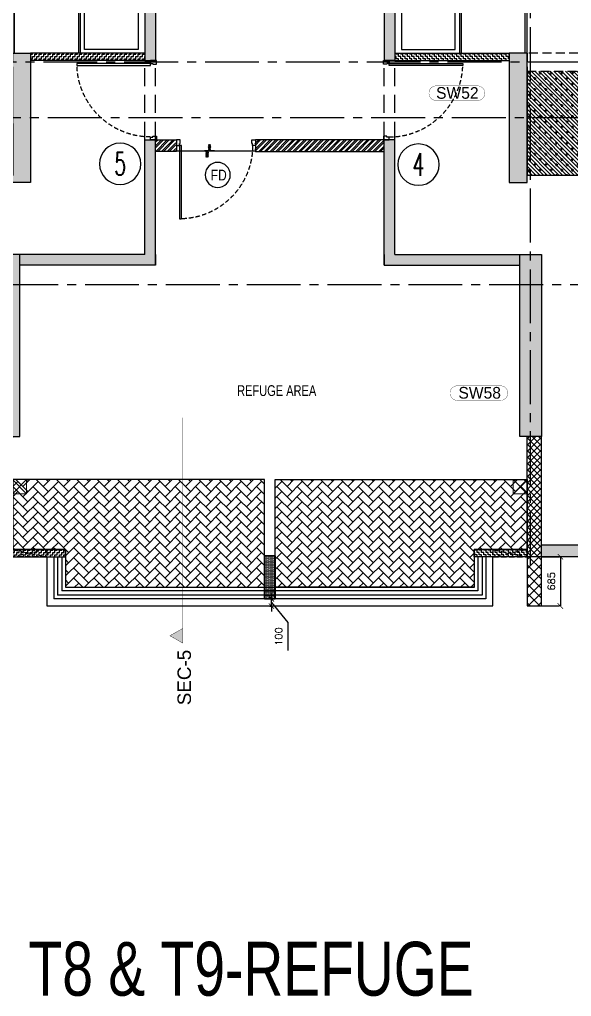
# Model space of a CAD drawing. Header units: millimetres. Extents: x 1181448 to 1317632, y -5734806 to -5633961.
# Drawn here: x 1202789 to 1210470, y -5734806 to -5721205 of the extents above; entities that cross this region are included whole.
import ezdxf
from ezdxf.enums import TextEntityAlignment as Align

# ---------------------------------------------------------------- set-up
doc = ezdxf.new("R2010")
doc.units = ezdxf.units.MM
doc.header["$LTSCALE"] = 1000
doc.header["$MEASUREMENT"] = 0
for name, pattern in [('1BHK-A$0$$0$HIDDEN', [0.375, 0.25, -0.125]), ('1BHK-A$0$AUDIT_D_120904163729-0', [0]), ('1BHK-A$0$HIDDEN', [0.375, 0.25, -0.125]), ('AUDIT_D_120904163729-0', [0]), ('T8(T9 IS SIMILAR) - REFUGE FLOOR$0$$0$AUDIT_D_120904163729-0', [0]), ('T8(T9 IS SIMILAR) - REFUGE FLOOR$0$$1$HIDDEN', [0.375, 0.25, -0.125]), ('T8(T9 IS SIMILAR) - TYPICAL FLOOR ELEVATION$1$AUDIT_D_120904163729-0', [0]), ('T8(T9 IS SIMILAR) - TYPICAL FLOOR ELEVATION$1$HIDDEN', [0.375, 0.25, -0.125]), ('T8_PROFILE SECTIONS$0$HIDDEN', [0.375, 0.25, -0.125]), ('T8_PROFILE SECTIONS$0$PHANTOM2', [1.25, 0.625, -0.125, 0.125, -0.125, 0.125, -0.125]), ('T8_REFUGE COLUMNS$0$CENTER2', [1.125, 0.75, -0.125, 0.125, -0.125])]:
    doc.linetypes.add(name, pattern=pattern)
doc.layers.get('0').update_dxf_attribs({"linetype": 'AUDIT_D_120904163729-0'})
for name, color, linetype in [('$0$A-FLAT NOS.', 7, 'Continuous'), ('$0$A-RSP DOOR NO', 4, 'Continuous'), ('$0$a-tile drop', 3, 'Continuous'), ('$0$APT PLANS-typ$0$TILEDROP', 3, 'Continuous'), ('1BHK-A$0$A-DOOR-FULL', 2, 'Continuous'), ('1BHK-A$0$A-HATCH -160', 251, '1BHK-A$0$AUDIT_D_120904163729-0'), ('1BHK-A$0$a-KIT FIX', 251, 'Continuous'), ('1BHK-A$0$A-TOI SUNK 50MM', 8, 'Continuous'), ('1BHK-A$1$CUT-OUT', 49, 'Continuous'), ('A_dim', 1, 'Continuous'), ('T8(T9 IS SIMILAR) - REFUGE FLOOR$0$$0$A-HATCH -160', 251, 'T8(T9 IS SIMILAR) - REFUGE FLOOR$0$$0$AUDIT_D_120904163729-0'), ('T8(T9 IS SIMILAR) - REFUGE FLOOR$0$$1$A-DOOR-FULL', 2, 'Continuous'), ('T8(T9 IS SIMILAR) - REFUGE FLOOR$0$$1$a-window-no', 125, 'Continuous'), ('T8(T9 IS SIMILAR) - REFUGE FLOOR$1$$0$A-DECK SUNK 125', 8, 'Continuous'), ('T8(T9 IS SIMILAR) - REFUGE FLOOR$1$A_rail', 253, 'Continuous'), ('T8(T9 IS SIMILAR) - TYPICAL FLOOR ELEVATION$0$A-DIM', 1, 'T8(T9 IS SIMILAR) - TYPICAL FLOOR ELEVATION$1$AUDIT_D_120904163729-0'), ('T8(T9 IS SIMILAR) - TYPICAL FLOOR ELEVATION$1$A-WALL HATCH', 252, 'T8(T9 IS SIMILAR) - TYPICAL FLOOR ELEVATION$1$AUDIT_D_120904163729-0'), ('T8(T9 IS SIMILAR) - TYPICAL FLOOR ELEVATION$1$A-WALL-FEATURES', 6, 'T8(T9 IS SIMILAR) - TYPICAL FLOOR ELEVATION$1$AUDIT_D_120904163729-0'), ('T8_PROFILE SECTIONS$0$A-PROFILE SECTIONS', 81, 'T8_PROFILE SECTIONS$0$PHANTOM2'), ('T8_REFUGE COLUMNS$0$A-CENTERLINE', 193, 'T8_REFUGE COLUMNS$0$CENTER2'), ('T8_REFUGE COLUMNS$1$A-RCC COLS', 3, 'Continuous')]:
    doc.layers.add(name, color=color, linetype=linetype)
for name, color, linetype, lineweight in [('1BHK-A$1$A-WALL- 160', 6, 'Continuous', 30), ('1BHK-A$1$Ele', 8, 'Continuous', 15), ('T8(T9 IS SIMILAR) - REFUGE FLOOR$0$a-Text', 4, 'Continuous', 0), ('T8(T9 IS SIMILAR) - REFUGE FLOOR$0$D&W', 8, 'Continuous', 25), ('T8(T9 IS SIMILAR) - REFUGE FLOOR$1$$0$a-Text', 4, 'Continuous', 0), ('T8(T9 IS SIMILAR) - REFUGE FLOOR$1$A-WALL- 160', 6, 'Continuous', 30), ('T8_REFUGE COLUMNS$0$A-COLUMN NO size reduce', 81, 'Continuous', 25)]:
    doc.layers.add(name, color=color, linetype=linetype, lineweight=lineweight)
doc.layers.add('T8_REFUGE COLUMNS$0$COL-HATCH', color=7, linetype='Continuous', lineweight=25, true_color=0xa3a3a3)
doc.styles.add('$0$DIM150', font='SIMPLEX.shx', dxfattribs={"width": 0.6})
doc.styles.add('T8(T9 IS SIMILAR) - REFUGE FLOOR$0$$1$LODHA STANDERD', font='sanss___.ttf')
doc.styles.add('T8(T9 IS SIMILAR) - REFUGE FLOOR$0$ARIAL ARROW', font='swisscl.ttf')
doc.styles.add('T8(T9 IS SIMILAR) - REFUGE FLOOR$1$$0$ARIAL ARROW', font='swisscl.ttf')
doc.styles.add('T8(T9 IS SIMILAR) - TYPICAL FLOOR ELEVATION$0$Romans 1', font='romans.shx', dxfattribs={"height": 100})
doc.styles.add('T8_PROFILE SECTIONS$0$arial', font='sanss___.ttf')
doc.styles.add('T8_REFUGE COLUMNS$0$STANDARD', font='GOTHIC.TTF')
doc.dimstyles.new('T8(T9 IS SIMILAR) - TYPICAL FLOOR ELEVATION$0$ALPINE S', dxfattribs={"dimscale": 0, "dimtxt": 100, "dimasz": 75, "dimexe": 0, "dimexo": 0, "dimgap": 75, "dimtad": 1, "dimdec": 0, "dimzin": 0, "dimdsep": 46, "dimtxsty": 'T8(T9 IS SIMILAR) - TYPICAL FLOOR ELEVATION$0$Romans 1', "dimblk": 'T8(T9 IS SIMILAR) - TYPICAL FLOOR ELEVATION$0$_ArchTick', "dimcen": 0.09, "dimclrd": 256, "dimclre": 256, "dimclrt": 7, "dimadec": 0, "dimazin": 0, "dimtfac": 1, "dimtdec": 0, "dimtofl": 0, "dimtmove": 1, "dimatfit": 0, "dimldrblk": 'T8(T9 IS SIMILAR) - TYPICAL FLOOR ELEVATION$0$_Open90', "dimfxl": 1, "dimtolj": 1, "dimtzin": 0, "dimarcsym": 0})
pattern_1 = [(0, (0, 0), (31.25, 31.25), [31.25, -31.25]), (90, (31.25, 0), (-31.25, 31.25), [31.25, -31.25])]
pattern_2 = [(45, (54492.78, 0), (1e-14, 141.4213562), [300, -100]), (135, (54563.49, 70.71), (1e-14, 141.4213562), [300, -100])]

# ---------------------------------------------------------------- blocks, each defined once
blk = doc.blocks.new('*U154')
for points in [[(-1060, 0), (-1020, 0), (-1020, 30), (-1010, 30), (-1010, 80), (-1060, 80)], [(0, 0), (0, -1020), (-30, -1020), (-30, 0)], [(40, 0), (0, 0), (0, 30), (-10, 30), (-10, 80), (40, 80)]]:
    blk.add_lwpolyline(points, close=True)
at = {"color": 0, "linetype": 'ByBlock', "ltscale": 0.25}
blk.add_arc((1, 1), 1021, 180.0347, 267.627, dxfattribs=at)
blk = doc.blocks.new('T8(T9 IS SIMILAR) - REFUGE FLOOR$0$$1$WINDOW TAG')
at = {"layer": 'T8(T9 IS SIMILAR) - REFUGE FLOOR$0$$1$a-window-no'}
blk.add_circle((0, 0), 174, dxfattribs=at)
at = {"layer": 'T8(T9 IS SIMILAR) - REFUGE FLOOR$0$$1$a-window-no', "style": 'T8(T9 IS SIMILAR) - REFUGE FLOOR$0$$1$LODHA STANDERD'}
blk.add_attdef('WINDOW', text='', height=150, dxfattribs=at).set_placement((11, 3), align=Align.MIDDLE_CENTER)
blk = doc.blocks.new('T8_REFUGE COLUMNS')
at = {"layer": 'T8_REFUGE COLUMNS$0$COL-HATCH', "linetype": 'ByBlock'}
h = blk.add_hatch(color=256, dxfattribs=at)
h.dxf.hatch_style = 1
h.paths.add_polyline_path([(1202942, -5723475), (1202692, -5723475), (1202692, -5721675), (1202942, -5721675)])
h = blk.add_hatch(color=256, dxfattribs=at)
h.dxf.hatch_style = 1
h.paths.add_polyline_path([(1209602, -5723475), (1209852, -5723475), (1209852, -5721675), (1209602, -5721675)])
h = blk.add_hatch(color=256, dxfattribs=at)
h.dxf.hatch_style = 1
h.paths.add_polyline_path([(1202492, -5727010), (1202792, -5727010), (1202792, -5724475), (1202492, -5724475)])
h = blk.add_hatch(color=256, dxfattribs=at)
h.dxf.hatch_style = 1
h.paths.add_polyline_path([(1210052, -5727010), (1209752, -5727010), (1209752, -5724475), (1210052, -5724475)])
at = {"layer": 'T8_REFUGE COLUMNS$0$A-CENTERLINE'}
for p, q in [((1209902, -5728809), (1209902, -5698574)), ((1217370, -5721800), (1182157, -5721800)), ((1217432, -5722575), (1182157, -5722575)), ((1217951, -5724897), (1182157, -5724897))]:
    blk.add_line(p, q, dxfattribs=at)
at = {"layer": 'T8_REFUGE COLUMNS$0$A-COLUMN NO size reduce', "linetype": 'ByBlock', "const_width": 3.9}
for points in [[(1208589, -5722332, -1), (1208589, -5722128), (1209163, -5722128, -1), (1209163, -5722332)], [(1208881, -5726507, -1), (1208881, -5726304), (1209483, -5726304, -1), (1209483, -5726507)]]:
    blk.add_lwpolyline(points, format="xyb", close=True, dxfattribs=at)
at = {"layer": 'T8_REFUGE COLUMNS$1$A-RCC COLS', "linetype": 'ByBlock'}
for points in [[(1202942, -5723475), (1202692, -5723475), (1202692, -5721675), (1202942, -5721675)], [(1209602, -5723475), (1209852, -5723475), (1209852, -5721675), (1209602, -5721675)], [(1202492, -5727010), (1202792, -5727010), (1202792, -5724475), (1202492, -5724475)], [(1210052, -5727010), (1209752, -5727010), (1209752, -5724475), (1210052, -5724475)]]:
    blk.add_lwpolyline(points, close=True, dxfattribs=at)
at = {"layer": 'T8_REFUGE COLUMNS$0$A-COLUMN NO size reduce', "linetype": 'ByBlock', "char_height": 162.5, "attachment_point": 1, "style": 'T8_REFUGE COLUMNS$0$STANDARD'}
for s, insert in [('SW52', (1208586, -5722145)), ('SW58', (1208897, -5726320))]:
    blk.add_mtext_dynamic_manual_height_columns(s, width=444.68, gutter_width=500, heights=[0], dxfattribs=dict(at, insert=insert))
blk = doc.blocks.new('*U497')
for points in [[(-1065, 0), (-1025, 0), (-1025, 30), (-1015, 30), (-1015, 80), (-1065, 80)], [(0, 0), (0, -1025), (-30, -1025), (-30, 0)], [(40, 0), (0, 0), (0, 30), (-10, 30), (-10, 80), (40, 80)]]:
    blk.add_lwpolyline(points, close=True)
at = {"color": 0, "linetype": 'ByBlock', "ltscale": 0.25}
blk.add_arc((2, 1), 1027, 180.0347, 267.627, dxfattribs=at)
blk = doc.blocks.new('1BHK-A')
at = {"layer": '1BHK-A$0$A-HATCH -160', "linetype": 'ByBlock'}
h = blk.add_hatch(dxfattribs=at)
h.set_pattern_fill('HEX', color=256, scale=150)
h.paths.add_polyline_path([(1144640, -5727571), (1144640, -5727421), (1144640, -5727421), (1144640, -5726806), (1144800, -5726806), (1144799, -5728525), (1145270, -5728525), (1145270, -5728685), (1144639, -5728685), (1144640, -5727571)])
h.paths.add_polyline_path([(1147370, -5728525), (1147999, -5728525), (1147999, -5728685), (1147370, -5728685)])
h.paths.add_polyline_path([(1148299, -5724625), (1150190, -5724625), (1150190, -5722880), (1150040, -5722880), (1150040, -5724475), (1148299, -5724475)])
h.paths.add_polyline_path([(1150040, -5719225), (1150190, -5719225), (1150190, -5721775), (1150040, -5721775)])
h.paths.add_polyline_path([(1144600, -5723175), (1144760, -5723175), (1144760, -5723315), (1145789, -5723315), (1145789, -5723175), (1145949, -5723175), (1145949, -5723475), (1144600, -5723474)])
h.paths.add_polyline_path([(1144600, -5721925), (1144760, -5721925), (1144760, -5722525), (1144600, -5722525)])
h.paths.add_polyline_path([(1145549, -5721835), (1145789, -5721835), (1145789, -5722525), (1145949, -5722525), (1145949, -5721925), (1145789, -5721924), (1145789, -5721675), (1145549, -5721675)])
h = blk.add_hatch(dxfattribs=at)
h.set_pattern_fill('ZIGZAG', color=256, scale=250)
h.set_pattern_definition(pattern_1)
h.paths.add_polyline_path([(1148449, -5721675), (1150040, -5721675), (1150040, -5721775), (1148449, -5721775)])
h = blk.add_hatch(dxfattribs=at)
h.set_pattern_fill('ANSI37', color=256, scale=500)
h.set_pattern_definition([(45, (0, -0.906), (-44.1941738, 44.1941738), []), (135, (0, -0.906), (-44.1941738, -44.1941738), [])])
h.paths.add_polyline_path([(1141249, -5723475), (1141899, -5723475), (1141899, -5723275), (1141249, -5723275)])
h.paths.add_polyline_path([(1141050, -5726520), (1141250, -5726520), (1141250, -5727581), (1141050, -5727581)])
h.paths.add_polyline_path([(1148199, -5727010), (1147999, -5727010), (1147999, -5728685), (1148199, -5728685)])
h = blk.add_hatch(dxfattribs=at)
h.set_pattern_fill('ZIGZAG', color=256, scale=250)
h.set_pattern_definition(pattern_1)
h.paths.add_polyline_path([(1148934, -5728585), (1148199, -5728585), (1148199, -5728685), (1148934, -5728685)])
h = blk.add_hatch(dxfattribs=at)
h.set_pattern_fill('DOTS', color=256, scale=250)
h.paths.add_polyline_path([(1151704, -5729270), (1151854, -5729270), (1151854, -5728670), (1151704, -5728670)])
at = {"layer": '1BHK-A$0$A-TOI SUNK 50MM'}
h = blk.add_hatch(dxfattribs=at)
h.set_pattern_fill('CROSS', color=256, scale=300, style=0)
h.set_pattern_definition([(0, (-107180.45, 61072.54), (75, 75), [37.5, -112.5]), (90, (-107161.7, 61053.79), (-75, 75), [37.5, -112.5])])
h.paths.add_polyline_path([(1147199, -5723375), (1147199, -5722675), (1147299, -5722675), (1147299, -5723375), (1148200, -5723375), (1148200, -5721925), (1145949, -5721924), (1145949, -5723374)])
h = blk.add_hatch(dxfattribs=at)
h.set_pattern_fill('ANSI31', color=256, scale=300, style=0)
h.set_pattern_definition([(45, (-107180.448, 61072.54), (-26.5165043, 26.5165043), [])])
h.paths.add_polyline_path([(1148200, -5723375), (1147299, -5723375), (1147299, -5721925), (1148200, -5721925)])
at = {"layer": '1BHK-A$0$a-KIT FIX', "color": 1}
for p, q in [((1148200, -5721675), (1148200, -5721076)), ((1148225, -5721675), (1148225, -5721076)), ((1149115, -5721075), (1149115, -5721675)), ((1149140, -5721075), (1149140, -5721675))]:
    blk.add_line(p, q, dxfattribs=at)
at = {"layer": '1BHK-A$0$a-KIT FIX'}
for p, q in [((1149201, -5721620), (1149201, -5721096)), ((1149946, -5721096), (1149946, -5721620)), ((1149946, -5721620), (1149201, -5721620))]:
    blk.add_line(p, q, dxfattribs=at)
at = {"layer": '1BHK-A$0$A-TOI SUNK 50MM', "linetype": '1BHK-A$0$$0$HIDDEN'}
for p, q in [((1150040, -5722880), (1150040, -5721775)), ((1150190, -5722880), (1150190, -5721775))]:
    blk.add_line(p, q, dxfattribs=at)
at = {"layer": '1BHK-A$0$A-TOI SUNK 50MM'}
for p in [(1148199, -5721925), (1147299, -5723375)]:
    blk.add_line(p, (1148200, -5723375), dxfattribs=at)
at = {"layer": '1BHK-A$1$A-WALL- 160', "linetype": 'ByBlock'}
for p, q in [((1150040, -5719225), (1150040, -5721775)), ((1150190, -5719225), (1150190, -5721775)), ((1150040, -5721675), (1148449, -5721675)), ((1148449, -5721675), (1148449, -5721775)), ((1150040, -5721775), (1148449, -5721775)), ((1150040, -5721775), (1150190, -5721775)), ((1150040, -5722880), (1150190, -5722880)), ((1150040, -5724475), (1150040, -5722880)), ((1150190, -5724625), (1150190, -5722880)), ((1150040, -5724475), (1148299, -5724475)), ((1150190, -5724475), (1150190, -5724625)), ((1150190, -5724625), (1148299, -5724625)), ((1147999, -5728685), (1147999, -5727010)), ((1148199, -5728685), (1148199, -5727010)), ((1147370, -5728525), (1147999, -5728525)), ((1147370, -5728685), (1148199, -5728685))]:
    blk.add_line(p, q, dxfattribs=at)
at = {"layer": '1BHK-A$1$A-WALL- 160', "color": 5, "linetype": '1BHK-A$0$HIDDEN', "ltscale": 0.3}
for p, q in [((1148674, -5728584), (1148199, -5728685)), ((1148199, -5728585), (1148674, -5728684))]:
    blk.add_line(p, q, dxfattribs=at)
at = {"layer": '1BHK-A$1$A-WALL- 160', "linetype": 'ByBlock'}
blk.add_lwpolyline([(1148199, -5728685), (1148934, -5728685), (1148934, -5728585), (1148199, -5728585)], dxfattribs=at)
for points in [[(1148199, -5728685), (1148934, -5728685), (1148934, -5728585), (1148199, -5728585)], [(1151704, -5729270), (1151854, -5729270), (1151854, -5728670), (1151704, -5728670)]]:
    blk.add_lwpolyline(points, close=True, dxfattribs=at)
at = {"layer": '1BHK-A$1$A-WALL- 160', "color": 5, "linetype": '1BHK-A$0$HIDDEN', "ltscale": 0.3}
blk.add_lwpolyline([(1148674, -5728685), (1148199, -5728685), (1148199, -5728585), (1148674, -5728585)], close=True, dxfattribs=at)
at = {"layer": '1BHK-A$1$CUT-OUT'}
for p, q in [((1148394, -5727810), (1148199, -5727610)), ((1148394, -5727610), (1148199, -5727810))]:
    blk.add_line(p, q, dxfattribs=at)
at = {"layer": '1BHK-A$1$CUT-OUT', "linetype": '1BHK-A$0$HIDDEN', "ltscale": 0.5}
blk.add_lwpolyline([(1148199, -5721925), (1147299, -5721925), (1147299, -5721675), (1148199, -5721675)], close=True, dxfattribs=at)
at = {"layer": '1BHK-A$1$Ele'}
blk.add_lwpolyline([(1148394, -5727810), (1148199, -5727810), (1148199, -5727610), (1148394, -5727610)], close=True, dxfattribs=at)
at = {"layer": '1BHK-A$0$A-DOOR-FULL', "linetype": '1BHK-A$0$HIDDEN', "xscale": -1, "rotation": 270}
blk.add_blockref('*U497', (1150120, -5721815), dxfattribs=at)
blk = doc.blocks.new('T8(T9 IS SIMILAR) - TYPICAL FLOOR ELEVATION$0$_ArchTick')
at = {"color": 0, "linetype": 'ByBlock', "const_width": 0.15}
blk.add_lwpolyline([(-0.5, -0.5), (0.5, 0.5)], dxfattribs=at)
blk = doc.blocks.new('*D2275')
at = {"layer": 'T8(T9 IS SIMILAR) - TYPICAL FLOOR ELEVATION$0$A-DIM', "lineweight": -2, "transparency": 16777216}
for p, q in [((1206294, -5729270), (1206294, -5729195)), ((1206294, -5729370), (1206294, -5729270)), ((1206294, -5729320), (1206521, -5729599)), ((1206294, -5729370), (1206294, -5729445)), ((1206521, -5729599), (1206521, -5729991))]:
    blk.add_line(p, q, dxfattribs=at)
at = {"layer": 'T8(T9 IS SIMILAR) - TYPICAL FLOOR ELEVATION$0$A-DIM', "linetype": 'T8(T9 IS SIMILAR) - TYPICAL FLOOR ELEVATION$1$HIDDEN', "lineweight": -2, "transparency": 16777216}
for p, q in [((1206272, -5729270), (1206294, -5729270)), ((1206272, -5729370), (1206294, -5729370))]:
    blk.add_line(p, q, dxfattribs=at)
at = {"layer": 'T8(T9 IS SIMILAR) - TYPICAL FLOOR ELEVATION$0$A-DIM', "linetype": 'ByBlock', "lineweight": -2, "transparency": 16777216, "xscale": 75, "yscale": 75, "zscale": 75}
for p, rotation in [((1206294, -5729270), 270), ((1206294, -5729370), 90)]:
    blk.add_blockref('T8(T9 IS SIMILAR) - TYPICAL FLOOR ELEVATION$0$_ArchTick', p, dxfattribs=dict(at, rotation=rotation))
at = {"layer": 'T8(T9 IS SIMILAR) - TYPICAL FLOOR ELEVATION$0$A-DIM', "color": 7, "linetype": 'ByBlock', "transparency": 16777216, "insert": (1206396, -5729795), "char_height": 100, "attachment_point": 5, "rotation": 90, "style": 'T8(T9 IS SIMILAR) - TYPICAL FLOOR ELEVATION$0$Romans 1', "bg_fill": 3, "box_fill_scale": 1.25, "bg_fill_color": 256, "bg_fill_true_color": 13158600, "bg_fill_transparency": 0}
blk.add_mtext('\\A1;100', dxfattribs=at)
blk = doc.blocks.new('T8(T9 IS SIMILAR) - TYPICAL FLOOR ELEVATION$0$_Open90')
at = {"color": 0, "linetype": 'ByBlock', "lineweight": -2}
for p, q in [((0, 0), (-1, 0)), ((-0.5, 0.5), (0, 0)), ((0, 0), (-0.5, -0.5))]:
    blk.add_line(p, q, dxfattribs=at)
blk = doc.blocks.new('*D2278')
at = {"layer": 'T8(T9 IS SIMILAR) - TYPICAL FLOOR ELEVATION$0$A-DIM', "linetype": 'T8(T9 IS SIMILAR) - TYPICAL FLOOR ELEVATION$1$HIDDEN', "lineweight": -2, "transparency": 16777216}
for p, q in [((1210052, -5728684), (1210316, -5728684)), ((1210052, -5729369), (1210316, -5729369))]:
    blk.add_line(p, q, dxfattribs=at)
at = {"layer": 'T8(T9 IS SIMILAR) - TYPICAL FLOOR ELEVATION$0$A-DIM', "lineweight": -2, "transparency": 16777216}
blk.add_line((1210316, -5728684), (1210316, -5729369), dxfattribs=at)
at = {"layer": 'T8(T9 IS SIMILAR) - TYPICAL FLOOR ELEVATION$0$A-DIM', "linetype": 'ByBlock', "lineweight": -2, "transparency": 16777216, "xscale": 75, "yscale": 75, "zscale": 75}
for p, rotation in [((1210316, -5728684), 90), ((1210316, -5729369), 270)]:
    blk.add_blockref('T8(T9 IS SIMILAR) - TYPICAL FLOOR ELEVATION$0$_ArchTick', p, dxfattribs=dict(at, rotation=rotation))
at = {"layer": 'T8(T9 IS SIMILAR) - TYPICAL FLOOR ELEVATION$0$A-DIM', "color": 7, "linetype": 'ByBlock', "transparency": 16777216, "insert": (1210191, -5729026), "char_height": 100, "attachment_point": 5, "rotation": 90, "style": 'T8(T9 IS SIMILAR) - TYPICAL FLOOR ELEVATION$0$Romans 1'}
blk.add_mtext('\\A1;685', dxfattribs=at)
blk = doc.blocks.new('T8_PROFILE SECTIONS$0$MH')
at = {"layer": 'T8_PROFILE SECTIONS$0$A-PROFILE SECTIONS', "linetype": 'T8_PROFILE SECTIONS$0$HIDDEN', "ltscale": 2}
h = blk.add_hatch(color=256, dxfattribs=at)
h.dxf.hatch_style = 1
h.paths.add_polyline_path([(1140339, -5697425), (1140520, -5697528), (1140339, -5697631)])
at = {"layer": 'T8_PROFILE SECTIONS$0$A-PROFILE SECTIONS', "linetype": 'T8_PROFILE SECTIONS$0$HIDDEN', "ltscale": 2, "const_width": 5}
blk.add_lwpolyline([(1140339, -5697425), (1140339, -5697425), (1140520, -5697528), (1140339, -5697631)], close=True, dxfattribs=at)
blk.add_lwpolyline([(1140339, -5697425), (1140339, -5700566)], dxfattribs=at)
blk = doc.blocks.new('PROFILE SECTION LINE T9')
at = {"layer": 'T8_PROFILE SECTIONS$0$A-PROFILE SECTIONS', "linetype": 'ByBlock', "rotation": 180}
blk.add_blockref('T8_PROFILE SECTIONS$0$MH', (1159683, -5715696, 0), dxfattribs=at)
at = {"layer": 'T8_PROFILE SECTIONS$0$A-PROFILE SECTIONS', "linetype": 'ByBlock', "insert": (19269, -18364, 0), "char_height": 187.5, "attachment_point": 3, "rotation": 90, "style": 'T8_PROFILE SECTIONS$0$arial'}
blk.add_mtext_dynamic_manual_height_columns('SEC-5', width=301.33, gutter_width=500, heights=[0], dxfattribs=at)
blk = doc.blocks.new('$0$Door-Tag')
at = {"layer": '$0$A-RSP DOOR NO'}
blk.add_circle((0, 0.0009), 0.16, dxfattribs=at)
at = {"layer": '$0$A-RSP DOOR NO', "style": '$0$DIM150', "width": 0.6}
blk.add_attdef('DOOR-NO', text='', height=0.16, dxfattribs=at).set_placement((258.6178, 64.0008), align=Align.MIDDLE_CENTER)
blk = doc.blocks.new('$0$TILE DROP -x')
at = {"layer": '$0$APT PLANS-typ$0$TILEDROP'}
h = blk.add_hatch(dxfattribs=at)
h.set_pattern_fill('ACET-2D-ANSI31', color=8, scale=90, angle=90, style=0)
h.set_pattern_definition([(135, (-851695.914, 5365039.183), (-7.954951288, -7.954951288), [])])
h.paths.add_polyline_path([(-58324, -19206), (-58324, -19024), (-58262, -19024), (-58262, -19206)])
edge = h.paths.add_edge_path()
edge.add_line((-58324, -19381), (-58394, -19381))
edge.add_line((-58324, -19206), (-58324, -19381))
edge.add_line((-58393, -19206), (-58324, -19206))
edge.add_line((-58393, -19381), (-58393, -19206))
at = {"layer": '$0$APT PLANS-typ$0$TILEDROP', "color": 1}
blk.add_line((-58154, -19206), (-58434, -19206), dxfattribs=at)
at = {"layer": '$0$APT PLANS-typ$0$TILEDROP', "color": 20, "const_width": 10}
for points in [[(-58262, -19206), (-58262, -19024)], [(-58324, -19381), (-58324, -19206)], [(-58324, -19206), (-58262, -19206)]]:
    blk.add_lwpolyline(points, dxfattribs=at)
blk = doc.blocks.new('T8(T9 IS SIMILAR) - TYPICAL FLOOR ELEVATION')
at = {"layer": 'T8(T9 IS SIMILAR) - TYPICAL FLOOR ELEVATION$1$A-WALL HATCH', "linetype": 'ByBlock'}
h = blk.add_hatch(dxfattribs=at)
h.set_pattern_fill('ANSI37', color=256, scale=750)
h.set_pattern_definition([(45, (-0.1, -0.21), (-66.2912607, 66.2912607), []), (135, (-0.1, -0.21), (-66.2912607, -66.2912607), [])])
h.paths.add_polyline_path([(1186632.3, -5709913.9), (1186432.3, -5709913.9), (1186432.3, -5708154.2), (1186632.3, -5708154.2)])
h.paths.add_polyline_path([(1190032.3, -5708154), (1190232.6, -5708154), (1190232.6, -5709913.7), (1190032.3, -5709913.7)])
h.paths.add_polyline_path([(1202792.3, -5700405.8), (1202592.3, -5700405.8), (1202592.3, -5701090.3), (1202792.3, -5701090.3)])
h.paths.add_polyline_path([(1209952.2, -5700405.8), (1209752.2, -5700405.8), (1209752.2, -5701092), (1209952.2, -5701092)])
h.paths.add_polyline_path([(1222512.1, -5708154), (1222311.7, -5708154), (1222311.7, -5709913.7), (1222512.1, -5709913.7)])
h.paths.add_polyline_path([(1225912.1, -5709913.9), (1226112.1, -5709913.9), (1226112.1, -5708154.2), (1225912.1, -5708154.2)])
h.paths.add_polyline_path([(1209852.3, -5729369.1), (1210052.3, -5729369.1), (1210052.3, -5728684.2), (1209852.3, -5728684.2)])
h.paths.add_polyline_path([(1202692.1, -5729369.1), (1202492, -5729369.1), (1202492, -5728684.2), (1202692.1, -5728684.2)])
at = {"layer": 'T8(T9 IS SIMILAR) - TYPICAL FLOOR ELEVATION$1$A-WALL-FEATURES', "linetype": 'ByBlock'}
blk.add_lwpolyline([(1203167.3, -5728684), (1203167.3, -5729369.6), (1209377.3, -5729369.6), (1209377.3, -5728684)], dxfattribs=at)
blk.add_lwpolyline([(1209852.4, -5729368.9), (1210052.4, -5729368.9), (1210052.4, -5728684), (1209852.4, -5728684)], close=True, dxfattribs=at)
at = {"layer": 'T8(T9 IS SIMILAR) - TYPICAL FLOOR ELEVATION$0$A-DIM', "linetype": 'ByBlock'}
dim = blk.add_linear_dim(base=(1210315.5, -5729368.9), p1=(1210052.4, -5728684), p2=(1210052.4, -5729368.9), angle=90, dimstyle='T8(T9 IS SIMILAR) - TYPICAL FLOOR ELEVATION$0$ALPINE S', override={"dimscale": 1, "dimfxl": 5, "dimarcsym": 1}, dxfattribs=at)
dim.commit()
dim.dimension.update_dxf_attribs({"geometry": '*D2278', "text_midpoint": (1210190.5, -5729026.5)})
dim = blk.add_linear_dim(base=(1206293.8, -5729269.6), p1=(1206272.3, -5729369.6), p2=(1206272.3, -5729269.6), angle=90, dimstyle='T8(T9 IS SIMILAR) - TYPICAL FLOOR ELEVATION$0$ALPINE S', override={"dimscale": 1, "dimfxl": 5, "dimtfill": 1, "dimarcsym": 1}, dxfattribs=at)
dim.commit()
dim.dimension.update_dxf_attribs({"geometry": '*D2275', "text_midpoint": (1206520.8, -5729673.5), "dimtype": 128})
blk = doc.blocks.new('T8(T9 IS SIMILAR) - REFUGE FLOOR')
at = {"layer": 'T8(T9 IS SIMILAR) - REFUGE FLOOR$0$$0$A-HATCH -160', "linetype": 'ByBlock'}
h = blk.add_hatch(dxfattribs=at)
h.set_pattern_fill('ANSI32', color=256, scale=150)
h.set_pattern_definition([(45, (-9.64, -6.26), (-39.77475644, 39.77475644), []), (45, (16.875, -6.26), (-39.77475644, 39.77475644), [])])
h.paths.add_polyline_path([(1204683, -5723040), (1204963, -5723040), (1204963, -5722880), (1204683, -5722880)])
h.paths.add_polyline_path([(1206062, -5723040), (1207862, -5723040), (1207862, -5722880), (1206062, -5722880)])
at = {"layer": 'T8(T9 IS SIMILAR) - REFUGE FLOOR$1$$0$A-DECK SUNK 125'}
h = blk.add_hatch(dxfattribs=at)
h.set_pattern_fill('AR-HBONE', color=256, scale=25)
h.set_pattern_definition(pattern_2)
h.paths.add_polyline_path([(1203427, -5729109), (1206197, -5729109), (1206197, -5727609), (1202693, -5727609), (1202693, -5728585), (1203427, -5728585)])
h = blk.add_hatch(dxfattribs=at)
h.set_pattern_fill('AR-HBONE', color=256, scale=25)
h.set_pattern_definition(pattern_2)
h.paths.add_polyline_path([(1209117, -5729109), (1206347, -5729109), (1206347, -5727609), (1209852, -5727609), (1209852, -5728585), (1209117, -5728585)])
for points in [[(1203427, -5729109), (1206197, -5729109), (1206197, -5727609), (1202693, -5727609), (1202693, -5728585), (1203427, -5728585)], [(1209117, -5729109), (1206347, -5729109), (1206347, -5727609), (1209852, -5727609), (1209852, -5728585), (1209117, -5728585)]]:
    blk.add_lwpolyline(points, close=True, dxfattribs=at)
at = {"layer": 'T8(T9 IS SIMILAR) - REFUGE FLOOR$1$A-WALL- 160', "linetype": 'ByBlock'}
for points in [[(1204683, -5722880), (1204973, -5722880), (1204973, -5723040), (1204683, -5723040)], [(1207862, -5722880), (1206072, -5722880), (1206072, -5723040), (1207862, -5723040)]]:
    blk.add_lwpolyline(points, dxfattribs=at)
at = {"layer": 'T8(T9 IS SIMILAR) - REFUGE FLOOR$1$A_rail'}
for p, q in [((1203267, -5728684), (1203267, -5729270)), ((1209117, -5728684), (1209117, -5729110)), ((1209277, -5728684), (1209277, -5729270)), ((1209117, -5729110), (1203427, -5729110)), ((1209277, -5729270), (1203267, -5729270))]:
    blk.add_line(p, q, dxfattribs=at)
at = {"layer": 'T8(T9 IS SIMILAR) - REFUGE FLOOR$1$A_rail', "color": 1}
for p, q in [((1203317, -5728684), (1203317, -5729220)), ((1203377, -5728684), (1203377, -5729160)), ((1209167, -5728684), (1209167, -5729160)), ((1209227, -5728684), (1209227, -5729220)), ((1209167, -5729160), (1203377, -5729160)), ((1209227, -5729220), (1203317, -5729220))]:
    blk.add_line(p, q, dxfattribs=at)
at = {"layer": 'T8(T9 IS SIMILAR) - REFUGE FLOOR$0$$1$A-DOOR-FULL', "linetype": 'T8(T9 IS SIMILAR) - REFUGE FLOOR$0$$1$HIDDEN', "xscale": -1}
blk.add_blockref('*U154', (1205013, -5722960, 1), dxfattribs=at)
at = {"layer": 'T8(T9 IS SIMILAR) - REFUGE FLOOR$0$$1$a-window-no'}
ref = blk.add_blockref('T8(T9 IS SIMILAR) - REFUGE FLOOR$0$$1$WINDOW TAG', (1205548, -5723367, 1), dxfattribs=dict(at, xscale=-1, rotation=180))
ref.add_attrib('WINDOW', 'FD', dxfattribs={"height": 150, "style": 'T8(T9 IS SIMILAR) - REFUGE FLOOR$0$$1$LODHA STANDERD', "width": 0.8}).set_placement((1205561, -5723370, 1), align=Align.MIDDLE_CENTER)
at = {"layer": 'T8(T9 IS SIMILAR) - REFUGE FLOOR$0$D&W', "linetype": 'ByBlock'}
blk.add_blockref('1BHK-A', (54493, 0), dxfattribs=at)
at = {"layer": 'T8(T9 IS SIMILAR) - REFUGE FLOOR$0$D&W', "linetype": 'ByBlock', "xscale": -1}
blk.add_blockref('1BHK-A', (2358052, 0), dxfattribs=at)
at = {"layer": 'T8(T9 IS SIMILAR) - REFUGE FLOOR$1$A_rail', "linetype": 'ByBlock'}
blk.add_blockref('T8_REFUGE COLUMNS', (0, 0), dxfattribs=at)
at = {"layer": 'T8(T9 IS SIMILAR) - REFUGE FLOOR$0$a-Text', "linetype": 'ByBlock', "insert": (1198623, -5734045), "char_height": 750, "width": 14741.97, "attachment_point": 1, "style": 'T8(T9 IS SIMILAR) - REFUGE FLOOR$0$ARIAL ARROW'}
blk.add_mtext('\\pi4290.87241;T8 & T9-REFUGE', dxfattribs=at)
at = {"layer": 'T8(T9 IS SIMILAR) - REFUGE FLOOR$1$$0$a-Text', "linetype": 'ByBlock', "insert": (1204578, -5726296), "char_height": 150, "width": 3499.37, "attachment_point": 1, "style": 'T8(T9 IS SIMILAR) - REFUGE FLOOR$1$$0$ARIAL ARROW'}
blk.add_mtext('\\pi1238.83741;REFUGE AREA', dxfattribs=at)
at = {"layer": 'T8(T9 IS SIMILAR) - REFUGE FLOOR$1$A_rail', "linetype": 'ByBlock'}
blk.add_blockref('T8(T9 IS SIMILAR) - TYPICAL FLOOR ELEVATION', (0, 0), dxfattribs=at)

msp = doc.modelspace()

# ---------------------------------------------------------------- block references
at = {"layer": 'A_dim', "linetype": 'ByBlock'}
msp.add_blockref('T8(T9 IS SIMILAR) - REFUGE FLOOR', (0, 0), dxfattribs=at)

# ---------------------------------------------------------------- next in the draw order: linework, layer by layer
at = {"layer": '$0$a-tile drop'}
msp.add_line((1204973, -5723034), (1206072, -5723034, -1), dxfattribs=at)

# ---------------------------------------------------------------- next in the draw order: block references
at = {"layer": '$0$A-FLAT NOS.'}
ref = msp.add_blockref('$0$Door-Tag', (1204189, -5723212), dxfattribs=dict(at, xscale=-1800, yscale=1800, zscale=1800, rotation=180))
ref.add_attrib('DOOR-NO', '5', dxfattribs={"layer": '$0$A-RSP DOOR NO', "height": 315, "style": '$0$DIM150', "width": 0.6}).set_placement((1204189, -5723212), align=Align.MIDDLE_CENTER)
ref = msp.add_blockref('$0$Door-Tag', (1208340, -5723223), dxfattribs=dict(at, xscale=-1800, yscale=1800, zscale=1800, rotation=180))
ref.add_attrib('DOOR-NO', '4', dxfattribs={"layer": '$0$A-RSP DOOR NO', "height": 315, "style": '$0$DIM150', "width": 0.6}).set_placement((1208340, -5723223), align=Align.MIDDLE_CENTER)
at = {"layer": '$0$a-tile drop', "xscale": 0.5, "yscale": 0.5, "zscale": 0.5, "rotation": 359.9996795902024}
msp.add_blockref('$0$TILE DROP -x', (1234579, -5713431), dxfattribs=at)
at = {"layer": 'T8_PROFILE SECTIONS$0$A-PROFILE SECTIONS', "linetype": 'ByBlock'}
msp.add_blockref('PROFILE SECTION LINE T9', (1185718, -5711616, 0), dxfattribs=at)

doc.saveas('drawing.dxf')
